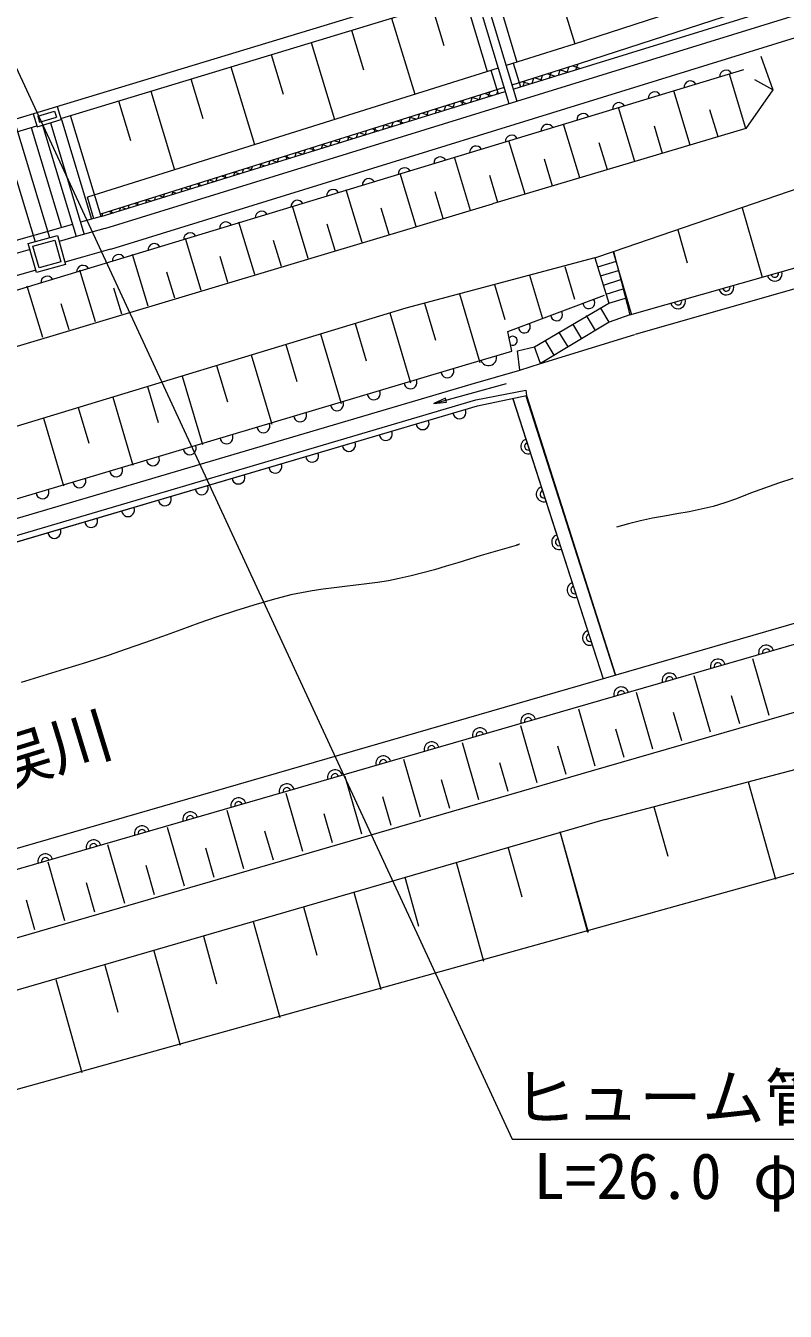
# Model space of a CAD drawing. Units: millimetres, scale not verified. Extents: x 40000 to 680000, y 20000 to 380000.
# Drawn here: x 232028 to 262246, y 243018 to 294138 of the extents above; entities that cross this region are included whole.
import ezdxf
from ezdxf.enums import TextEntityAlignment as Align

# ---------------------------------------------------------------- set-up
doc = ezdxf.new("R2010")
doc.units = ezdxf.units.MM
doc.header["$LTSCALE"] = 1000
doc.layers.add('M-BGD', color=7, linetype='Continuous', lineweight=13)
doc.layers.add('M-STR-HTXT', color=7, linetype='Continuous', lineweight=13)
doc.styles.add('ＭＳ ゴシック', font='')
doc.styles.get('ＭＳ ゴシック').set_extended_font_data('MS Gothic')

# ---------------------------------------------------------------- blocks, each defined once
blk = doc.blocks.new('unfilled_arrow')
at = {"color": 0, "linetype": 'Continuous', "lineweight": -2}
blk.add_lwpolyline([(7.5, 1.25), (0, 0), (7.5, -1.25)], close=True, dxfattribs=at)

msp = doc.modelspace()

# ---------------------------------------------------------------- linework, layer by layer
at = {"layer": 'M-BGD'}
for p, q in [((225016, 309907), (232400, 285549)), ((225577, 310124), (232978, 285712)), ((235415, 285257), (292735, 302969)), ((251568, 291138), (270677, 297043)), ((251710, 291705), (269930, 297335)), ((252972, 296380), (253872, 293414)), ((263355, 296497), (253843, 293404)), ((233659, 291047), (249555, 295866)), ((250245, 295501), (251568, 291138)), ((250681, 295633), (251573, 292691)), ((263606, 295727), (254090, 292633)), ((233423, 290453), (249700, 295387)), ((249479, 295321), (250389, 292319)), ((249929, 295405), (251253, 291041)), ((248182, 294927), (248660, 293349)), ((244987, 293959), (245466, 292380)), ((246585, 294443), (247504, 291413)), ((243390, 293475), (244319, 290412)), ((256066, 282639), (295451, 293884)), ((241793, 292990), (242272, 291412)), ((253843, 293404), (251138, 292555)), ((256285, 281870), (295671, 293115)), ((250824, 292456), (234483, 287322)), ((240195, 292506), (241134, 289412)), ((251425, 292645), (251710, 291705)), ((254090, 292633), (251660, 291869)), ((253570, 292280), (253637, 292491)), ((253791, 292539), (254095, 292442)), ((253919, 292388), (253987, 292600)), ((261275, 292922), (261750, 291591)), ((260587, 292386), (215101, 278587)), ((238598, 292022), (239077, 290443)), ((250537, 292366), (250821, 291430)), ((251800, 291913), (252087, 291822)), ((251824, 291740), (251888, 291941)), ((252173, 291848), (252238, 292051)), ((252298, 292070), (252589, 291977)), ((252523, 291956), (252588, 292161)), ((252795, 292226), (253091, 292132)), ((252872, 292064), (252937, 292271)), ((253221, 292172), (253287, 292381)), ((253293, 292383), (253593, 292287)), ((260676, 290046), (260021, 292215)), ((261750, 291591), (261028, 291985)), ((251059, 291681), (235006, 286638)), ((235032, 286551), (251108, 291519)), ((237000, 291537), (237948, 288411)), ((250079, 291201), (250139, 291392)), ((250306, 291444), (250581, 291356)), ((250428, 291309), (250489, 291502)), ((250777, 291417), (250802, 291494)), ((251660, 291869), (251373, 291779)), ((251423, 291616), (251710, 291705)), ((258465, 289389), (257813, 291549)), ((261750, 291591), (260676, 290046)), ((214520, 285244), (233659, 291047)), ((233278, 290930), (233438, 290404)), ((235174, 286072), (251568, 291138)), ((235718, 291149), (236197, 289570)), ((248682, 290769), (248740, 290952)), ((248812, 290975), (249075, 290891)), ((249031, 290877), (249090, 291062)), ((249310, 291131), (249577, 291046)), ((249380, 290985), (249440, 291172)), ((249730, 291093), (249790, 291282)), ((249808, 291288), (250079, 291201)), ((256264, 288736), (255615, 290885)), ((232321, 290640), (232481, 290114)), ((232481, 290114), (233438, 290404)), ((232508, 290540), (233178, 290743)), ((232508, 290540), (232581, 290301)), ((232581, 290301), (233251, 290504)), ((233178, 290743), (233251, 290504)), ((233447, 290407), (234649, 286444)), ((235032, 286551), (233804, 290568)), ((246936, 290230), (246991, 290403)), ((247286, 290338), (247341, 290513)), ((247318, 290506), (247569, 290426)), ((247635, 290446), (247691, 290623)), ((247816, 290662), (248071, 290581)), ((247984, 290554), (248041, 290733)), ((248314, 290818), (248573, 290736)), ((248333, 290662), (248391, 290842)), ((259571, 289718), (259244, 290800)), ((231412, 289843), (232466, 290162)), ((232246, 290095), (233444, 286145)), ((232696, 290179), (234038, 285752)), ((233012, 290275), (234356, 285842)), ((245327, 289880), (245562, 289805)), ((245540, 289798), (245592, 289963)), ((245825, 290036), (246064, 289960)), ((245889, 289906), (245942, 290073)), ((246238, 290014), (246292, 290183)), ((246322, 290193), (246566, 290115)), ((246587, 290122), (246642, 290293)), ((246820, 290349), (247067, 290271)), ((260676, 290046), (250602, 287052)), ((254074, 288085), (253428, 290224)), ((257365, 289062), (257040, 290140)), ((243794, 289259), (243844, 289414)), ((243833, 289411), (244056, 289340)), ((244143, 289367), (244193, 289524)), ((244331, 289567), (244558, 289495)), ((244493, 289475), (244543, 289634)), ((244829, 289723), (245060, 289650)), ((244842, 289583), (244893, 289744)), ((245191, 289691), (245243, 289853)), ((251893, 287437), (251250, 289567)), ((255169, 288410), (254845, 289482)), ((242049, 288720), (242095, 288865)), ((242339, 288941), (242550, 288874)), ((242398, 288828), (242445, 288974)), ((242747, 288935), (242794, 289084)), ((242837, 289098), (243052, 289030)), ((243096, 289043), (243144, 289194)), ((243335, 289254), (243554, 289185)), ((243445, 289151), (243494, 289304)), ((249722, 286793), (249082, 288912)), ((240652, 288288), (240696, 288425)), ((240845, 288472), (241044, 288409)), ((241001, 288396), (241045, 288535)), ((241343, 288629), (241546, 288564)), ((241350, 288504), (241395, 288645)), ((241699, 288612), (241745, 288755)), ((241841, 288785), (242048, 288719)), ((252983, 287761), (252661, 288828)), ((238854, 287846), (239036, 287789)), ((238906, 287749), (238947, 287876)), ((239256, 287857), (239297, 287986)), ((239352, 288003), (239538, 287944)), ((239605, 287964), (239646, 288095)), ((239849, 288159), (240040, 288099)), ((239954, 288072), (239996, 288205)), ((240303, 288180), (240346, 288315)), ((240347, 288316), (240542, 288254)), ((247561, 286151), (246924, 288260)), ((250807, 287115), (250487, 288177)), ((255414, 285163), (263344, 287879)), ((234745, 286464), (234483, 287322)), ((237161, 287209), (237198, 287326)), ((237360, 287377), (237530, 287323)), ((237510, 287317), (237548, 287436)), ((237858, 287534), (238032, 287478)), ((237859, 287425), (237898, 287546)), ((238208, 287533), (238247, 287656)), ((238356, 287690), (238534, 287633)), ((238557, 287641), (238597, 287766)), ((245410, 285512), (244776, 287612)), ((248641, 286472), (248322, 287529)), ((215098, 276429), (250602, 287052)), ((235764, 286778), (235799, 286887)), ((235866, 286908), (236024, 286858)), ((236113, 286886), (236149, 286997)), ((236364, 287064), (236526, 287013)), ((236462, 286993), (236498, 287107)), ((236812, 287101), (236848, 287216)), ((236862, 287221), (237028, 287168)), ((243269, 284876), (242637, 286966)), ((246485, 285831), (246168, 286884)), ((260534, 286900), (261329, 284136)), ((235032, 286551), (234211, 286320)), ((235066, 286562), (235099, 286667)), ((235368, 286751), (235522, 286703)), ((235415, 286670), (235449, 286777)), ((241137, 284243), (240509, 286323)), ((233893, 286231), (215776, 281132)), ((235174, 286072), (234038, 285752)), ((244339, 285194), (244023, 286241)), ((257968, 286021), (258347, 284704)), ((234038, 285752), (233356, 285560)), ((239015, 283613), (238390, 285683)), ((242203, 284559), (241888, 285602)), ((232200, 285235), (215912, 280651)), ((234285, 284939), (233586, 284742)), ((235404, 285254), (234285, 284939)), ((236903, 282985), (236281, 285046)), ((240076, 283928), (239763, 284966)), ((254674, 284914), (247151, 282912)), ((254674, 284914), (255414, 285163)), ((254674, 284914), (255232, 283102)), ((254785, 284552), (255532, 284782)), ((255402, 285142), (256123, 282638)), ((255414, 285163), (256066, 282639)), ((232431, 284417), (216145, 279833)), ((234801, 282361), (234181, 284412)), ((237959, 283299), (237647, 284332)), ((253474, 284559), (253856, 283269)), ((254897, 284189), (255609, 284409)), ((232708, 281739), (232091, 283781)), ((250680, 283852), (251095, 282451)), ((252072, 284222), (252583, 282497)), ((255009, 283827), (255704, 284041)), ((235852, 282673), (235541, 283701)), ((249288, 283481), (250097, 280752)), ((251203, 281977), (255050, 283425)), ((255121, 283464), (255799, 283673)), ((255232, 283102), (255894, 283305)), ((247151, 282912), (216097, 273481)), ((233754, 282050), (233445, 283074)), ((246512, 282718), (247336, 279934)), ((247897, 283111), (248335, 281633)), ((252269, 281373), (255232, 283102)), ((255246, 282354), (254909, 282913)), ((245134, 282300), (245574, 280815)), ((255246, 282354), (252506, 280702)), ((254150, 281693), (253790, 282290)), ((254698, 282023), (254338, 282621)), ((256066, 282639), (255246, 282354)), ((243757, 281881), (244576, 279116)), ((251374, 281191), (251203, 281977)), ((252506, 280702), (256266, 281865)), ((253602, 281363), (253243, 281960)), ((242379, 281463), (242814, 279997)), ((249522, 280655), (251374, 281191)), ((251592, 281215), (252269, 281373)), ((251689, 280443), (251592, 281215)), ((252506, 280702), (252269, 281373)), ((253054, 281033), (252695, 281630)), ((218777, 271476), (249522, 280655)), ((241002, 281045), (241816, 278298)), ((251689, 280443), (252506, 280702)), ((238248, 280208), (239056, 277481)), ((239625, 280627), (240054, 279179)), ((249748, 279887), (251689, 280443)), ((236871, 279790), (237294, 278361)), ((248262, 279118), (251154, 279914)), ((249932, 279264), (251930, 279644)), ((251930, 279644), (251950, 279428)), ((235494, 279372), (236296, 276663)), ((250003, 279024), (251950, 279428)), ((251401, 279296), (255005, 268170)), ((251413, 279318), (255005, 268170)), ((255485, 268309), (251938, 279406)), ((251950, 279428), (255485, 268309)), ((219238, 269944), (250003, 279024)), ((234117, 278954), (234534, 277543)), ((232740, 278536), (233537, 275845)), ((290514, 274886), (254522, 264492)), ((275997, 274233), (253577, 267758)), ((279413, 274387), (253799, 266990)), ((261603, 266708), (260949, 268959)), ((259268, 266040), (258617, 268281)), ((259268, 266040), (258622, 268283)), ((253577, 267758), (180305, 246532)), ((256979, 265371), (256331, 267623)), ((260436, 266374), (260109, 267497)), ((253799, 266990), (180532, 245765)), ((254681, 264700), (254030, 266961)), ((258124, 265705), (257800, 266829)), ((252374, 264026), (251721, 266296)), ((255830, 265035), (255505, 266164)), ((250058, 263349), (249402, 265628)), ((253528, 264363), (253202, 265496)), ((247733, 262670), (247075, 264958)), ((251216, 263687), (250889, 264825)), ((255078, 262571), (264621, 265095)), ((254522, 264492), (181271, 243272)), ((245399, 261988), (244738, 264285)), ((248896, 263009), (248567, 264151)), ((260764, 264073), (261857, 260204)), ((243056, 261303), (242392, 263610)), ((246566, 262329), (246236, 263475)), ((240704, 260616), (240037, 262932)), ((244228, 261646), (243896, 262797)), ((257019, 263081), (257574, 261116)), ((255078, 262571), (181840, 241355)), ((238342, 259926), (237672, 262251)), ((241880, 260960), (241547, 262115)), ((253274, 262090), (254383, 258093)), ((253274, 262090), (254401, 258098)), ((266372, 261483), (197643, 242382)), ((235971, 259233), (235299, 261568)), ((239523, 260271), (239189, 261431)), ((251211, 261485), (251761, 259501)), ((233591, 258538), (232916, 260881)), ((237156, 259580), (236821, 260744)), ((249148, 260880), (250240, 256943)), ((247115, 260284), (247657, 258331)), ((234781, 258886), (234444, 260055)), ((232396, 258189), (232058, 259363)), ((245081, 259688), (246157, 255810)), ((243077, 259101), (243611, 257176)), ((241073, 258513), (242133, 254694)), ((239098, 257934), (239624, 256039)), ((237123, 257355), (238167, 253594)), ((235177, 256785), (235694, 254918)), ((233230, 256214), (234258, 252509))]:
    msp.add_line(p, q, dxfattribs=at)
for points in [[(233613, 284644), (232458, 284319), (232133, 285474), (233288, 285799)], [(233428, 284748), (232562, 284504), (232318, 285370), (233185, 285614)]]:
    msp.add_lwpolyline(points, close=True, dxfattribs=at)
for points in [[(208215, 267570), (218981, 270807), (249748, 279887)], [(208402, 266948), (219167, 270184), (249932, 279264)], [(208474, 266708), (219238, 269944), (250003, 279024)], [(262544, 276139), (261979, 275948), (261417, 275750), (260858, 275544), (260302, 275327), (259843, 275160), (259374, 275024), (258898, 274910), (258417, 274812), (257933, 274724), (257447, 274639), (256963, 274550), (256482, 274451), (256005, 274335), (255536, 274195)], [(251670, 273521), (251657, 273516), (251644, 273511), (251631, 273506), (251618, 273501), (251604, 273496), (251591, 273492), (251578, 273487), (251565, 273483), (251551, 273479), (251538, 273475), (251072, 273343), (250609, 273206), (250146, 273065), (249683, 272923), (249220, 272781), (248757, 272642), (248292, 272508), (247826, 272380), (247358, 272261), (246887, 272153), (246459, 272069), (246029, 271999), (245596, 271940), (245163, 271888), (244729, 271838), (244295, 271788), (243862, 271733), (243430, 271669), (243001, 271593), (242575, 271501), (241834, 271311), (241099, 271100), (240369, 270871), (239642, 270628), (238919, 270376), (238197, 270117), (237476, 269856), (236754, 269597), (236031, 269343), (235305, 269099), (234443, 268822), (233577, 268552), (232710, 268288), (231843, 268025)]]:
    msp.add_lwpolyline(points, dxfattribs=at)
for centre, radius, start, end in [((258470, 291688), 253, 29.0099, 184.7439), ((259891, 292120), 253, 29.0099, 184.7439), ((257049, 291257), 253, 29.0099, 184.7439), ((255627, 290826), 253, 29.0099, 184.7439), ((254206, 290395), 253, 29.0099, 184.7439), ((252784, 289963), 253, 29.0099, 184.7439), ((249941, 289101), 253, 29.0099, 184.7439), ((251363, 289532), 253, 29.0099, 184.7439), ((248520, 288670), 253, 29.0099, 184.7439), ((247099, 288238), 253, 29.0099, 184.7439), ((245677, 287807), 253, 29.0099, 184.7439), ((244256, 287376), 253, 29.0099, 184.7439), ((242834, 286945), 253, 29.0099, 184.7439), ((239991, 286082), 253, 29.0099, 184.7439), ((241413, 286514), 253, 29.0099, 184.7439), ((238570, 285651), 253, 29.0099, 184.7439), ((237149, 285220), 253, 29.0099, 184.7439), ((235727, 284789), 253, 29.0099, 184.7439), ((234306, 284357), 253, 29.0099, 184.7439), ((261824, 284283), 300, 195.9348, 15.9348), ((261824, 284283), 150, 195.9348, 15.9348), ((232884, 283926), 253, 29.0099, 184.7439), ((259901, 283734), 300, 195.9348, 15.9348), ((259901, 283734), 150, 195.9348, 15.9348), ((254431, 283124), 237, 185.1693, 36.0662), ((257978, 283185), 300, 195.9348, 15.9348), ((257978, 283185), 150, 195.9348, 15.9348), ((253149, 282642), 237, 185.1693, 36.0662), ((251866, 282159), 237, 185.1693, 36.0662), ((251406, 281610), 180, 240.4737, 144.1263), ((250442, 280944), 322, 200.1027, 12.1881), ((248802, 280396), 258, 187.2724, 25.9721), ((245874, 279522), 258, 187.2724, 25.9721), ((247338, 279959), 258, 187.2724, 25.9721), ((244410, 279085), 258, 187.2724, 25.9721), ((242946, 278648), 258, 187.2724, 25.9721), ((249282, 278768), 258, 187.0793, 25.808), ((241482, 278211), 258, 187.2724, 25.9721), ((247817, 278335), 258, 187.0793, 25.808), ((240017, 277774), 258, 187.2724, 25.9721), ((246352, 277903), 258, 187.0793, 25.808), ((252026, 277414), 300, 107.8582, 287.8582), ((238553, 277337), 258, 187.2724, 25.9721), ((243422, 277038), 258, 187.0793, 25.808), ((244887, 277471), 258, 187.0793, 25.808), ((252026, 277414), 150, 107.8582, 287.8582), ((235625, 276462), 258, 187.2724, 25.9721), ((237089, 276900), 258, 187.2724, 25.9721), ((241957, 276606), 258, 187.0793, 25.808), ((234161, 276025), 258, 187.2724, 25.9721), ((240492, 276173), 258, 187.0793, 25.808), ((232697, 275588), 258, 187.2724, 25.9721), ((239027, 275741), 258, 187.0793, 25.808), ((252640, 275510), 300, 107.8582, 287.8582), ((252640, 275510), 150, 107.8582, 287.8582), ((237562, 275309), 258, 187.0793, 25.808), ((234632, 274444), 258, 187.0793, 25.808), ((236097, 274876), 258, 187.0793, 25.808), ((233167, 274012), 258, 187.0793, 25.808), ((253253, 273607), 300, 107.8582, 287.8582), ((253253, 273607), 150, 107.8582, 287.8582), ((253866, 271703), 300, 107.8582, 287.8582), ((253866, 271703), 150, 107.8582, 287.8582), ((254480, 269800), 300, 107.8582, 287.8582), ((254480, 269800), 150, 107.8582, 287.8582), ((261485, 269209), 300, 16.1086, 196.1086), ((259564, 268654), 300, 16.1086, 196.1086), ((261485, 269209), 150, 16.1086, 196.1086), ((257642, 268099), 300, 16.1086, 196.1086), ((259564, 268654), 150, 16.1086, 196.1086), ((257642, 268099), 150, 16.1086, 196.1086), ((255721, 267544), 300, 16.1086, 196.1086), ((255721, 267544), 150, 16.1086, 196.1086), ((252019, 266474), 300, 16.1556, 196.1556), ((252019, 266474), 150, 16.1556, 196.1556), ((250098, 265917), 300, 16.1556, 196.1556), ((250098, 265917), 150, 16.1556, 196.1556), ((248177, 265361), 300, 16.1556, 196.1556), ((248177, 265361), 150, 16.1556, 196.1556), ((246256, 264804), 300, 16.1556, 196.1556), ((246256, 264804), 150, 16.1556, 196.1556), ((244335, 264248), 300, 16.1556, 196.1556), ((244335, 264248), 150, 16.1556, 196.1556), ((242414, 263691), 300, 16.1556, 196.1556), ((242414, 263691), 150, 16.1556, 196.1556), ((240493, 263135), 300, 16.1556, 196.1556), ((240493, 263135), 150, 16.1556, 196.1556), ((238572, 262578), 300, 16.1556, 196.1556), ((236651, 262022), 300, 16.1556, 196.1556), ((238572, 262578), 150, 16.1556, 196.1556), ((234730, 261465), 300, 16.1556, 196.1556), ((236651, 262022), 150, 16.1556, 196.1556), ((234730, 261465), 150, 16.1556, 196.1556), ((232809, 260909), 300, 16.1556, 196.1556), ((232809, 260909), 150, 16.1556, 196.1556)]:
    msp.add_arc(centre, radius, start, end, dxfattribs=at)
at = {"layer": 'M-STR-HTXT'}
msp.add_lwpolyline([(231312, 293193), (251382, 249868), (268441, 249868)], dxfattribs=at)

# ---------------------------------------------------------------- block references
at = {"layer": 'M-BGD', "xscale": 66.7, "yscale": 66.7, "rotation": 15.4}
msp.add_blockref('unfilled_arrow', (248262, 279118), dxfattribs=at)

# ---------------------------------------------------------------- texts
at = {"layer": 'M-BGD', "style": 'ＭＳ ゴシック'}
msp.add_text('一ノ俣川', height=1833, rotation=17.068, dxfattribs=at).set_placement((230583, 264596), align=Align.MIDDLE_CENTER)
at = {"layer": 'M-STR-HTXT', "style": 'ＭＳ ゴシック'}
for s, p in [('ヒューム管', (257681, 250056)), ('L=26.0 φ=600', (260037, 246932))]:
    msp.add_text(s, height=1833, dxfattribs=at).set_placement(p, align=Align.BOTTOM_CENTER)

doc.saveas('drawing.dxf')
